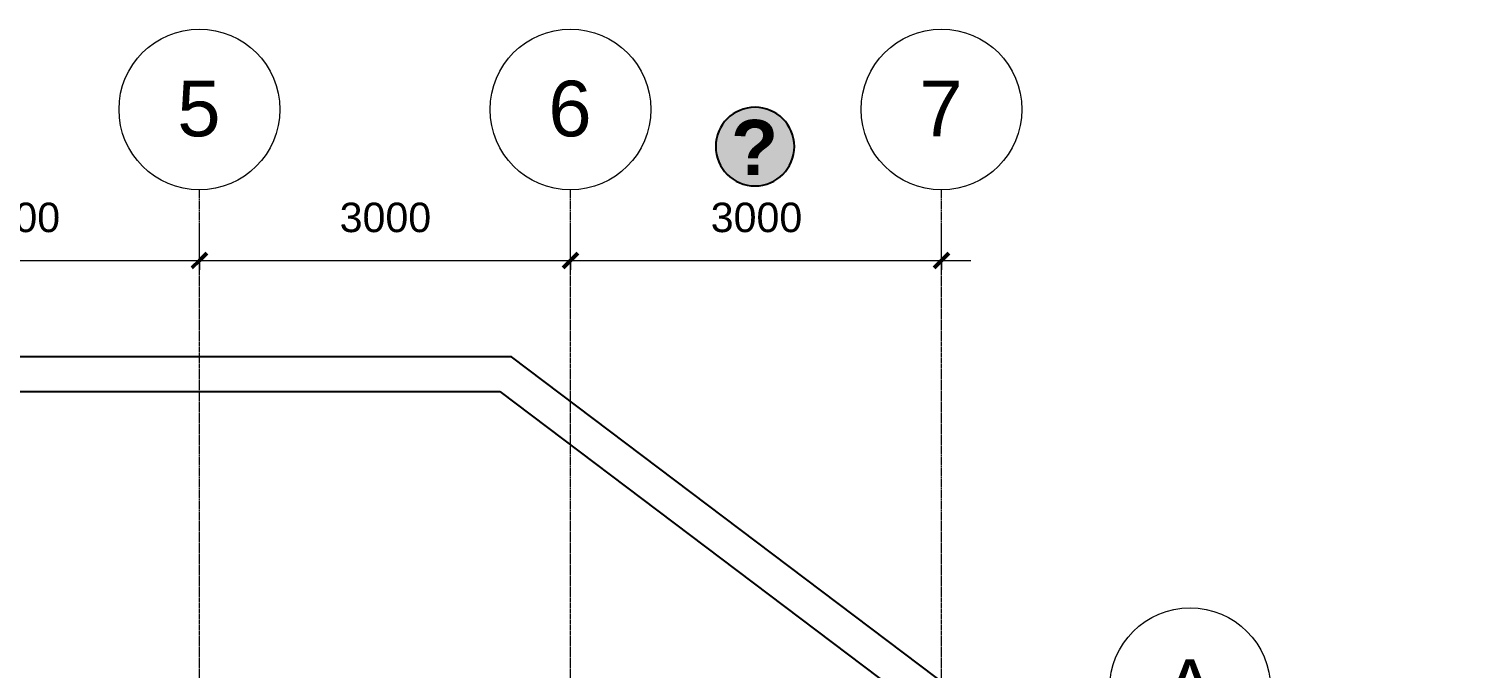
# Model space of a CAD drawing. Header units: millimetres. Extents: x -14653 to 23951, y -19588 to 11008.
# Drawn here: x 5685 to 17431, y 3904 to 9077 of the extents above; entities that cross this region are included whole.
import ezdxf

# ---------------------------------------------------------------- set-up
doc = ezdxf.new("R2010")
doc.units = ezdxf.units.MM
doc.linetypes.add('Grid Line', pattern=[22.225, 12.7, -3.175, 3.175, -3.175])
for name, color, linetype, lineweight in [('A-ANNO-DIMS', 211, 'Continuous', 9), ('A-ANNO-DIMS-100', 211, 'Continuous', 9), ('A-ANNO-NOTE', 131, 'Continuous', 9), ('A-WALL', 113, 'Continuous', 9), ('S-GRID', 1, 'Continuous', 9), ('S-GRID-IDEN', 1, 'Continuous', 9)]:
    doc.layers.add(name, color=color, linetype=linetype, lineweight=lineweight)
doc.styles.add('Arial_1', font='arial.ttf', dxfattribs={"height": 450})
doc.styles.add('Arial_3', font='arial.ttf', dxfattribs={"height": 238.125})
doc.styles.add('Arial_B', font='arialbd.ttf', dxfattribs={"height": 4.464844})
doc.dimstyles.new('Feet___Inches', dxfattribs={"dimscale": 304.8, "dimtxt": 242.94927, "dimasz": 0.390625, "dimexe": 0.78125, "dimexo": 0.520833, "dimgap": 0.520833, "dimtad": 1, "dimdec": 0, "dimzin": 0, "dimdsep": 46, "dimtxsty": 'Arial_3', "dimblk1": 'OBLIQUE', "dimblk2": 'OBLIQUE', "dimsah": 1, "dimcen": 0.09, "dimdle": 0.78125, "dimazin": 0, "dimtfac": 1, "dimtdec": 4, "dimtix": 1, "dimtmove": 0, "dimatfit": 3, "dimfxl": 1, "dimtvp": 1, "dimtfill": 1, "dimtolj": 1, "dimtzin": 0, "dimarcsym": 2})

# ---------------------------------------------------------------- blocks, each defined once
blk = doc.blocks.new('Grid - M_Grid Head - Circle-24584-Level 1')
at = {"layer": 'S-GRID-IDEN'}
blk.add_circle((0, 0), 6.5, dxfattribs=at)
blk = doc.blocks.new('DIMBLOCK4-Level 1')
at = {"layer": 'A-ANNO-DIMS-100', "transparency": 16777216}
for p, q in [((4062, 7130), (4062, 7443)), ((7062, 7130), (7062, 7443)), ((4062, 7205), (7062, 7205)), ((4062, 7205), (4062, 7130)), ((7062, 7205), (7062, 7130))]:
    blk.add_line(p, q, dxfattribs=at)
at = {"layer": 'A-ANNO-DIMS-100', "lineweight": 50, "transparency": 16777216}
for p, q in [((4062, 7205), (4002, 7145)), ((4062, 7205), (4121, 7264)), ((7062, 7205), (7002, 7145)), ((7062, 7205), (7121, 7264))]:
    blk.add_line(p, q, dxfattribs=at)
at = {"layer": 'A-ANNO-DIMS-100', "color": 0, "transparency": 16777216, "insert": (5196, 7673), "char_height": 238.1, "width": 879.1, "attachment_point": 1, "line_spacing_factor": 0.941778, "style": 'Arial_3', "bg_fill": 3, "box_fill_scale": 1.25, "bg_fill_color": 9, "bg_fill_true_color": 13158600, "bg_fill_transparency": 0}
blk.add_mtext('3000', dxfattribs=at)
blk = doc.blocks.new('_Oblique')
at = {"color": 0, "linetype": 'ByBlock', "lineweight": -2}
blk.add_line((-0.5, -0.5), (0.5, 0.5), dxfattribs=at)
blk = doc.blocks.new('DIMBLOCK5-Level 1')
at = {"layer": 'A-ANNO-DIMS-100', "transparency": 16777216}
for p, q in [((7062, 7130), (7062, 7443)), ((10062, 7130), (10062, 7443)), ((7062, 7205), (10062, 7205)), ((7062, 7205), (7062, 7130)), ((10062, 7205), (10062, 7130))]:
    blk.add_line(p, q, dxfattribs=at)
at = {"layer": 'A-ANNO-DIMS-100', "lineweight": 50, "transparency": 16777216}
for p, q in [((7062, 7205), (7002, 7145)), ((7062, 7205), (7121, 7264)), ((10062, 7205), (10002, 7145)), ((10062, 7205), (10121, 7264))]:
    blk.add_line(p, q, dxfattribs=at)
at = {"layer": 'A-ANNO-DIMS-100', "color": 0, "transparency": 16777216, "insert": (8196, 7673), "char_height": 238.1, "width": 879.1, "attachment_point": 1, "line_spacing_factor": 0.941778, "style": 'Arial_3', "bg_fill": 3, "box_fill_scale": 1.25, "bg_fill_color": 9, "bg_fill_true_color": 13158600, "bg_fill_transparency": 0}
blk.add_mtext('3000', dxfattribs=at)
blk = doc.blocks.new('DIMBLOCK6-Level 1')
at = {"layer": 'A-ANNO-DIMS-100', "transparency": 16777216}
for p, q in [((10062, 7130), (10062, 7443)), ((13062, 7130), (13062, 7443)), ((10062, 7205), (13300, 7205)), ((10062, 7205), (10062, 7130)), ((13062, 7205), (13062, 7130))]:
    blk.add_line(p, q, dxfattribs=at)
at = {"layer": 'A-ANNO-DIMS-100', "lineweight": 50, "transparency": 16777216}
for p, q in [((10062, 7205), (10002, 7145)), ((10062, 7205), (10121, 7264)), ((13062, 7205), (13002, 7145)), ((13062, 7205), (13121, 7264))]:
    blk.add_line(p, q, dxfattribs=at)
at = {"layer": 'A-ANNO-DIMS-100', "color": 0, "transparency": 16777216, "insert": (11196, 7673), "char_height": 238.1, "width": 879.1, "attachment_point": 1, "line_spacing_factor": 0.941778, "style": 'Arial_3', "bg_fill": 3, "box_fill_scale": 1.25, "bg_fill_color": 9, "bg_fill_true_color": 13158600, "bg_fill_transparency": 0}
blk.add_mtext('3000', dxfattribs=at)
blk = doc.blocks.new('Help Button - Select for Help Link-961908-Level 1')
at = {"layer": 'A-ANNO-NOTE'}
h = blk.add_hatch(color=256, dxfattribs=at)
edge = h.paths.add_edge_path(flags=0)
edge.add_arc((0, 0), 3.17, 0, 180)
edge.add_arc((0, 0), 3.17, 180, 360)
at = {"layer": 'A-ANNO-NOTE', "lineweight": 25}
for start, end in [(360, 180), (180, 360)]:
    blk.add_arc((0, 0), 3.18, start, end, dxfattribs=at)
at = {"layer": 'A-ANNO-NOTE', "insert": (-1.94, 2.16), "char_height": 4.4648, "width": 4.5696, "attachment_point": 1, "style": 'Arial_B'}
blk.add_mtext('\\fArial|b1|i0|c134|p34|;?', dxfattribs=at)

msp = doc.modelspace()

# ---------------------------------------------------------------- linework, layer by layer
at = {"layer": 'A-WALL', "lineweight": 25}
for p, q in [((9584.8, 6426.5), (-11628.1, 6426.5)), ((22540.6, -3351.6), (9584.8, 6426.5)), ((-11348.1, 6146.5), (9491, 6146.5)), ((9491, 6146.5), (21678.3, -3051.6))]:
    msp.add_line(p, q, dxfattribs=at)
at = {"layer": 'S-GRID', "linetype": 'Grid Line'}
for p, q in [((7061.9, -19313.8), (7061.9, 7776.6)), ((10061.9, -19313.8), (10061.9, 7776.6)), ((13061.9, -19313.8), (13061.9, 7776.6))]:
    msp.add_line(p, q, dxfattribs=at)

# ---------------------------------------------------------------- block references
at = {"layer": 'A-ANNO-NOTE', "xscale": 100, "yscale": 100, "zscale": 100}
msp.add_blockref('Help Button - Select for Help Link-961908-Level 1', (11553.9, 8126.3), dxfattribs=at)
at = {"layer": 'S-GRID-IDEN', "xscale": 99.99999999999991, "yscale": 99.99999999999991, "zscale": 99.99999999999991}
for p in [(7061.9, 8426.6), (10061.9, 8426.6), (13061.9, 8426.6)]:
    msp.add_blockref('Grid - M_Grid Head - Circle-24584-Level 1', p, dxfattribs=at)
at = {"layer": 'S-GRID-IDEN', "xscale": 99.99999999999991, "yscale": 99.99999999999991, "zscale": 99.99999999999991, "rotation": 89.99999999999982}
msp.add_blockref('Grid - M_Grid Head - Circle-24584-Level 1', (15071.2, 3747.2), dxfattribs=at)

# ---------------------------------------------------------------- texts
at = {"layer": 'S-GRID-IDEN', "char_height": 450, "attachment_point": 1, "style": 'Arial_1'}
for s, insert, width in [('\\fArial|b0|i0|c134|p34|;5', (6883.3, 8659.2), 424.894), ('\\fArial|b0|i0|c134|p34|;6', (9883.3, 8659.2), 424.894), ('\\fArial|b0|i0|c134|p34|;7', (12883.3, 8659.2), 424.894), ('\\fArial|b0|i0|c134|p34|;A', (14858.8, 3982.2), 513.08)]:
    msp.add_mtext(s, dxfattribs=dict(at, insert=insert, width=width))

# ---------------------------------------------------------------- next in the draw order: dimensions: what is measured, and where the dimension line sits
at = {"layer": 'A-ANNO-DIMS'}
dim = msp.add_linear_dim(base=(7061.9, 7204.9), p1=(4061.9, 7289.1), p2=(7061.9, 7289.1), dimstyle='Feet___Inches', override={"dimpost": '<>', "dimfxl": 3000}, dxfattribs=at)
dim.commit()
dim.dimension.update_dxf_attribs({"geometry": 'DIMBLOCK4-Level 1', "text_midpoint": (5561.9, 7485.3)})

# ---------------------------------------------------------------- next in the draw order: dimensions: what is measured, and where the dimension line sits
dim = msp.add_linear_dim(base=(10061.9, 7204.9), p1=(7061.9, 7289.1), p2=(10061.9, 7289.1), dimstyle='Feet___Inches', override={"dimpost": '<>', "dimfxl": 3000}, dxfattribs=at)
dim.commit()
dim.dimension.update_dxf_attribs({"geometry": 'DIMBLOCK5-Level 1', "text_midpoint": (8561.9, 7485.3)})

# ---------------------------------------------------------------- next in the draw order: dimensions: what is measured, and where the dimension line sits
dim = msp.add_linear_dim(base=(13061.9, 7204.9), p1=(10061.9, 7289.1), p2=(13061.9, 7289.1), dimstyle='Feet___Inches', override={"dimpost": '<>', "dimfxl": 3000}, dxfattribs=at)
dim.commit()
dim.dimension.update_dxf_attribs({"geometry": 'DIMBLOCK6-Level 1', "text_midpoint": (11561.9, 7485.3)})

doc.saveas('drawing.dxf')
